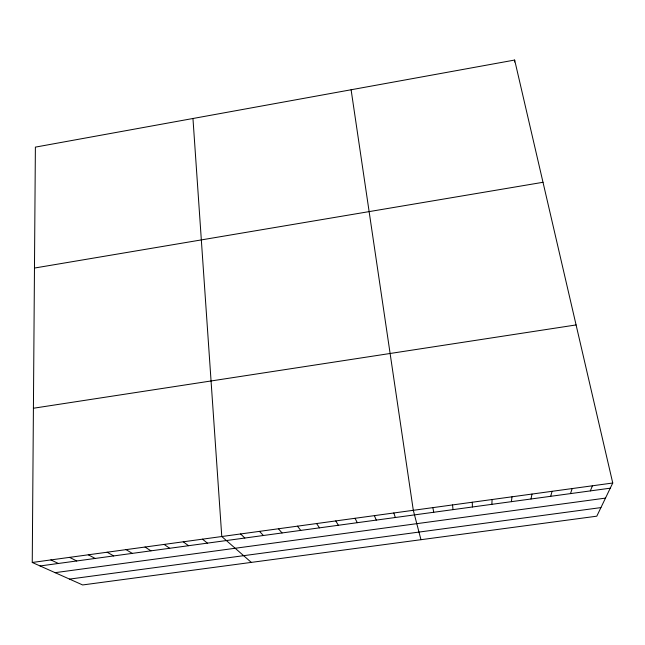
<?xml version="1.0" encoding="UTF-8"?>
<svg xmlns="http://www.w3.org/2000/svg" width="645" height="645" viewBox="0 0 645 645"><rect width="100%" height="100%" fill="white"/><g stroke="black" fill="none" stroke-linecap="round" stroke-linejoin="round"><path stroke-width="0.97" d="M32.25 562.472L35.386 147.124L514.654 60.05L612.75 483.008L596.802 516.185L82.641 584.951L32.25 562.472L612.75 483.008M491.861 504.334L492.103 499.52M514.557 62.017L514.654 60.05M511.396 501.665L512.009 496.795M531.012 498.996L531.988 494.062M550.701 496.303L552.056 491.313M570.478 493.61L572.204 488.555M590.328 490.901L592.433 485.79M34.475 268.054L543.001 182.293M33.411 408.245L576.09 324.935M40.071 565.963L610.259 488.184M55.091 572.663L605.494 498.101M69.539 579.105L600.93 507.599M50.858 559.925L58.364 563.464M69.547 557.369L76.739 560.957M88.309 554.805L95.186 558.441M107.143 552.225L113.697 555.917M126.057 549.637L132.29 553.378M145.044 547.033L150.954 550.838M164.112 544.42L169.7 548.282M183.261 541.8L188.509 545.71M202.482 539.172L207.408 543.138M251.308 562.392L221.783 536.527L192.96 118.495M240.593 533.955L244.85 538.027M259.475 531.367L263.41 535.495M278.438 528.771L282.034 532.955M297.474 526.167L300.731 530.408M316.582 523.555L319.509 527.844M335.771 520.926L338.359 525.272M355.04 518.29L357.282 522.692M374.382 515.637L376.277 520.104M393.805 512.977L395.353 517.5M420.967 539.704L413.308 510.308L351.106 89.768M432.884 507.631L433.722 512.267M452.548 504.938L453.024 509.631M472.285 502.237L472.406 506.986"/></g></svg>
